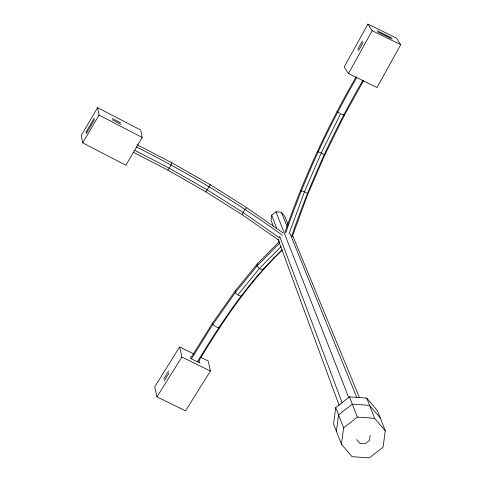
<?xml version="1.0" encoding="UTF-8"?>
<svg xmlns="http://www.w3.org/2000/svg" width="482" height="482" viewBox="0 0 482 482"><rect width="100%" height="100%" fill="white"/><g stroke="black" fill="none" stroke-linecap="round" stroke-linejoin="round"><path stroke-width="0.72" d="M279.391 241.512L257.43 263.75L235.385 290.748L235.282 292.634L212.827 324.452L191.655 358.427M288.049 224.419L284.603 216.075L281.313 212.219L275.981 211.839L271.728 215.159L271.053 220.226L273.39 226.588M335.737 407.585L333.55 423.973L341.443 444.217L352.089 456.671L369.333 457.9L383.07 447.182L385.263 430.794L377.37 410.55L366.724 398.09L349.48 396.867L335.737 407.585L343.63 427.829L341.443 444.217M336.394 431.276L338.587 414.888L352.33 404.169L369.574 405.392L380.214 417.852M370.128 435.427L369.453 440.5L365.199 443.814L359.867 443.434L356.578 439.584M257.43 263.75L257.045 265.974L235.282 292.634L237.252 294.568M285.031 232.155C303.515 178.135 327.639 126.145 356.216 76.734M285.742 232.939C304.19 178.943 328.188 126.941 356.776 77.572M289.019 233.83L304.473 191.788L321.247 152.969L340.557 113.77L344.359 115.282L363.579 80.627M291.646 236.204C310.161 181.919 334.285 129.652 363.042 80.048M292.219 236.698L307.769 194.397L324.784 155.017L344.359 115.282M279.03 240.361L242.271 214.767L242.916 213.068M136.978 144.721L171.881 162.789L171.056 164.922L169.248 168.176L134.641 150.257M242.271 214.767L206.001 191.932L206.856 190.366M367.899 24.1L344.196 66.956L348.456 73.541L377.014 87.549L400.723 44.693L396.457 38.108L367.899 24.1L372.164 30.685L400.723 44.693M357.692 49.393L362.344 40.982M358.542 50.706L363.193 42.289M348.456 73.541L372.164 30.685M97.593 107.655L81.277 135.412L82.735 142.853L125.856 165.236L142.172 137.478L140.714 130.032L97.593 107.655L99.051 115.096L82.735 142.853M94.213 118.156L86.055 132.032L86.344 133.514L94.502 119.638M279.759 238.006L243.127 212.502L207.14 189.842L210.285 184.751L246.79 207.736L283.036 232.969M191.366 357.126L212.664 322.946L235.385 290.748M197.469 361.705C221.768 321.627 248.031 282.042 282.289 249.688M198.596 361.253C222.648 321.723 248.387 282.494 282.048 250.387M194.234 354.149L179.623 346.986L154.734 386.811L156.957 396.867L185.516 410.875L210.405 371.05L208.182 360.994L200.874 357.409M163.772 378.864L168.658 371.05M164.211 380.864L169.098 373.05M156.957 396.867L181.847 357.042L179.623 346.986M243.127 212.502L245.139 209.369L246.79 207.736M133.086 152.119L167.82 170.098L168.893 168.658M281.102 246.561L259.334 268.601L237.74 295.05L240.916 296.177M279.928 242.808L257.045 265.974L258.876 268.07M343.63 427.829L357.373 417.111L374.616 418.334L385.263 430.794M264.317 268.335L262.57 269.649L259.334 268.601M241.416 295.84L242.416 295.165M219.828 327.17L218.575 327.838L215.46 326.627M300.129 191.089L301.25 190.758L303.829 191.583M317.246 151.456L320.626 152.698M377.081 30.752L391.36 37.759M377.93 32.065L392.209 39.066M181.847 357.042L210.405 371.05M321.247 152.969L324.784 155.017M112.107 118.385L120.572 122.777M112.396 119.867L120.862 124.26M99.051 115.096L142.172 137.478M136.4 146.98C187.408 172.357 236.307 201.886 282.428 235.33M339.967 113.439L336.942 111.493M304.473 191.788L307.377 193.409L307.769 194.397M171.881 162.789L210.285 184.751M169.248 168.176L207.14 189.842M167.82 170.098L206.001 191.932M214.936 326.194L212.827 324.452L212.664 322.946M292.351 234.855L359.476 397.632M281.313 212.219L287.278 226.865M290.116 233.836L356.849 397.698M275.981 211.839L348.805 397.752M366.724 398.09L374.616 418.334M349.48 396.867L357.373 417.111M271.728 215.159L276.746 228.522M279.644 236.258L342.202 402.97M278.066 239.307L339.123 405.362M199.44 360.994L199.879 363L190.938 358.608L190.492 356.608"/></g></svg>
